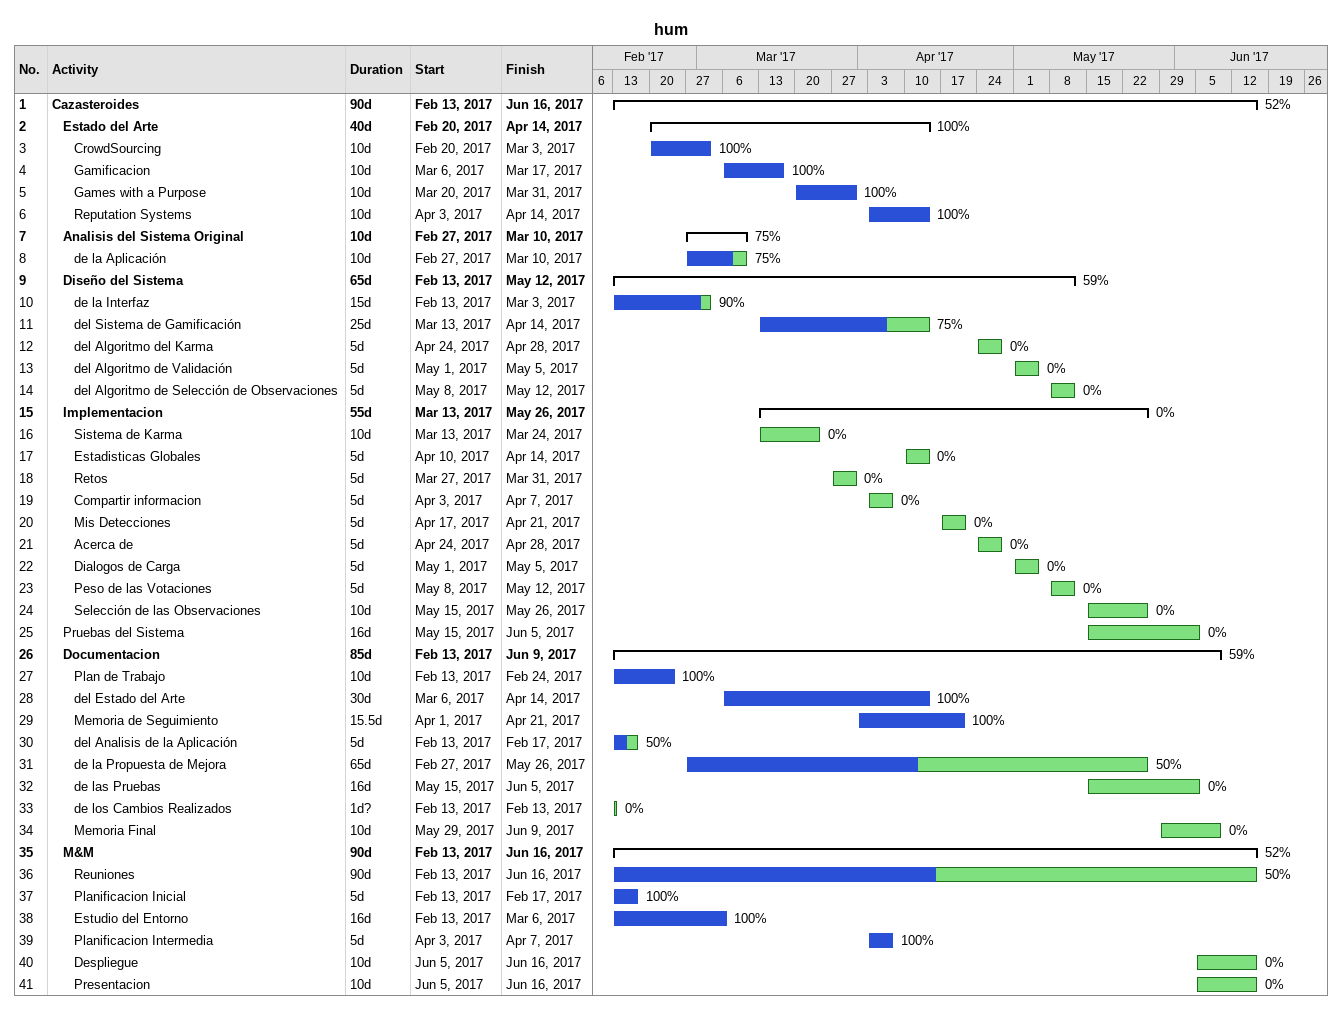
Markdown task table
hum

| ID | Level | Task | Duration | Start | Finish | % complete |
|---|---|---|---|---|---|---|
| 1 | 1 | **Cazasteroides** | 90d | 2017-02-13 | 2017-06-16 | 52 |
| 2 | 2 | **Estado del Arte** | 40d | 2017-02-20 | 2017-04-14 | 100 |
| 3 | 3 | CrowdSourcing | 10d | 2017-02-20 | 2017-03-03 | 100 |
| 4 | 3 | Gamificacion | 10d | 2017-03-06 | 2017-03-17 | 100 |
| 5 | 3 | Games with a Purpose | 10d | 2017-03-20 | 2017-03-31 | 100 |
| 6 | 3 | Reputation Systems | 10d | 2017-04-03 | 2017-04-14 | 100 |
| 7 | 2 | **Analisis del Sistema Original** | 10d | 2017-02-27 | 2017-03-10 | 75 |
| 8 | 3 | de la Aplicación | 10d | 2017-02-27 | 2017-03-10 | 75 |
| 9 | 2 | **Diseño del Sistema** | 65d | 2017-02-13 | 2017-05-12 | 59 |
| 10 | 3 | de la Interfaz | 15d | 2017-02-13 | 2017-03-03 | 90 |
| 11 | 3 | del Sistema de Gamificación | 25d | 2017-03-13 | 2017-04-14 | 75 |
| 12 | 3 | del Algoritmo del Karma | 5d | 2017-04-24 | 2017-04-28 | 0 |
| 13 | 3 | del Algoritmo de Validación | 5d | 2017-05-01 | 2017-05-05 | 0 |
| 14 | 3 | del Algoritmo de Selección de Observaciones | 5d | 2017-05-08 | 2017-05-12 | 0 |
| 15 | 2 | **Implementacion** | 55d | 2017-03-13 | 2017-05-26 | 0 |
| 16 | 3 | Sistema de Karma | 10d | 2017-03-13 | 2017-03-24 | 0 |
| 17 | 3 | Estadisticas Globales | 5d | 2017-04-10 | 2017-04-14 | 0 |
| 18 | 3 | Retos | 5d | 2017-03-27 | 2017-03-31 | 0 |
| 19 | 3 | Compartir informacion | 5d | 2017-04-03 | 2017-04-07 | 0 |
| 20 | 3 | Mis Detecciones | 5d | 2017-04-17 | 2017-04-21 | 0 |
| 21 | 3 | Acerca de | 5d | 2017-04-24 | 2017-04-28 | 0 |
| 22 | 3 | Dialogos de Carga | 5d | 2017-05-01 | 2017-05-05 | 0 |
| 23 | 3 | Peso de las Votaciones | 5d | 2017-05-08 | 2017-05-12 | 0 |
| 24 | 3 | Selección de las Observaciones | 10d | 2017-05-15 | 2017-05-26 | 0 |
| 25 | 2 | Pruebas del Sistema | 16d | 2017-05-15 | 2017-06-05 | 0 |
| 26 | 2 | **Documentacion** | 85d | 2017-02-13 | 2017-06-09 | 59 |
| 27 | 3 | Plan de Trabajo | 10d | 2017-02-13 | 2017-02-24 | 100 |
| 28 | 3 | del Estado del Arte | 30d | 2017-03-06 | 2017-04-14 | 100 |
| 29 | 3 | Memoria de Seguimiento | 15.5d | 2017-04-01 | 2017-04-21 | 100 |
| 30 | 3 | del Analisis de la Aplicación | 5d | 2017-02-13 | 2017-02-17 | 50 |
| 31 | 3 | de la Propuesta de Mejora | 65d | 2017-02-27 | 2017-05-26 | 50 |
| 32 | 3 | de las Pruebas | 16d | 2017-05-15 | 2017-06-05 | 0 |
| 33 | 3 | de los Cambios Realizados | 1d? | 2017-02-13 | 2017-02-13 | 0 |
| 34 | 3 | Memoria Final | 10d | 2017-05-29 | 2017-06-09 | 0 |
| 35 | 2 | **M&M** | 90d | 2017-02-13 | 2017-06-16 | 52 |
| 36 | 3 | Reuniones | 90d | 2017-02-13 | 2017-06-16 | 50 |
| 37 | 3 | Planificacion Inicial | 5d | 2017-02-13 | 2017-02-17 | 100 |
| 38 | 3 | Estudio del Entorno | 16d | 2017-02-13 | 2017-03-06 | 100 |
| 39 | 3 | Planificacion Intermedia | 5d | 2017-04-03 | 2017-04-07 | 100 |
| 40 | 3 | Despliegue | 10d | 2017-06-05 | 2017-06-16 | 0 |
| 41 | 3 | Presentacion | 10d | 2017-06-05 | 2017-06-16 | 0 |
